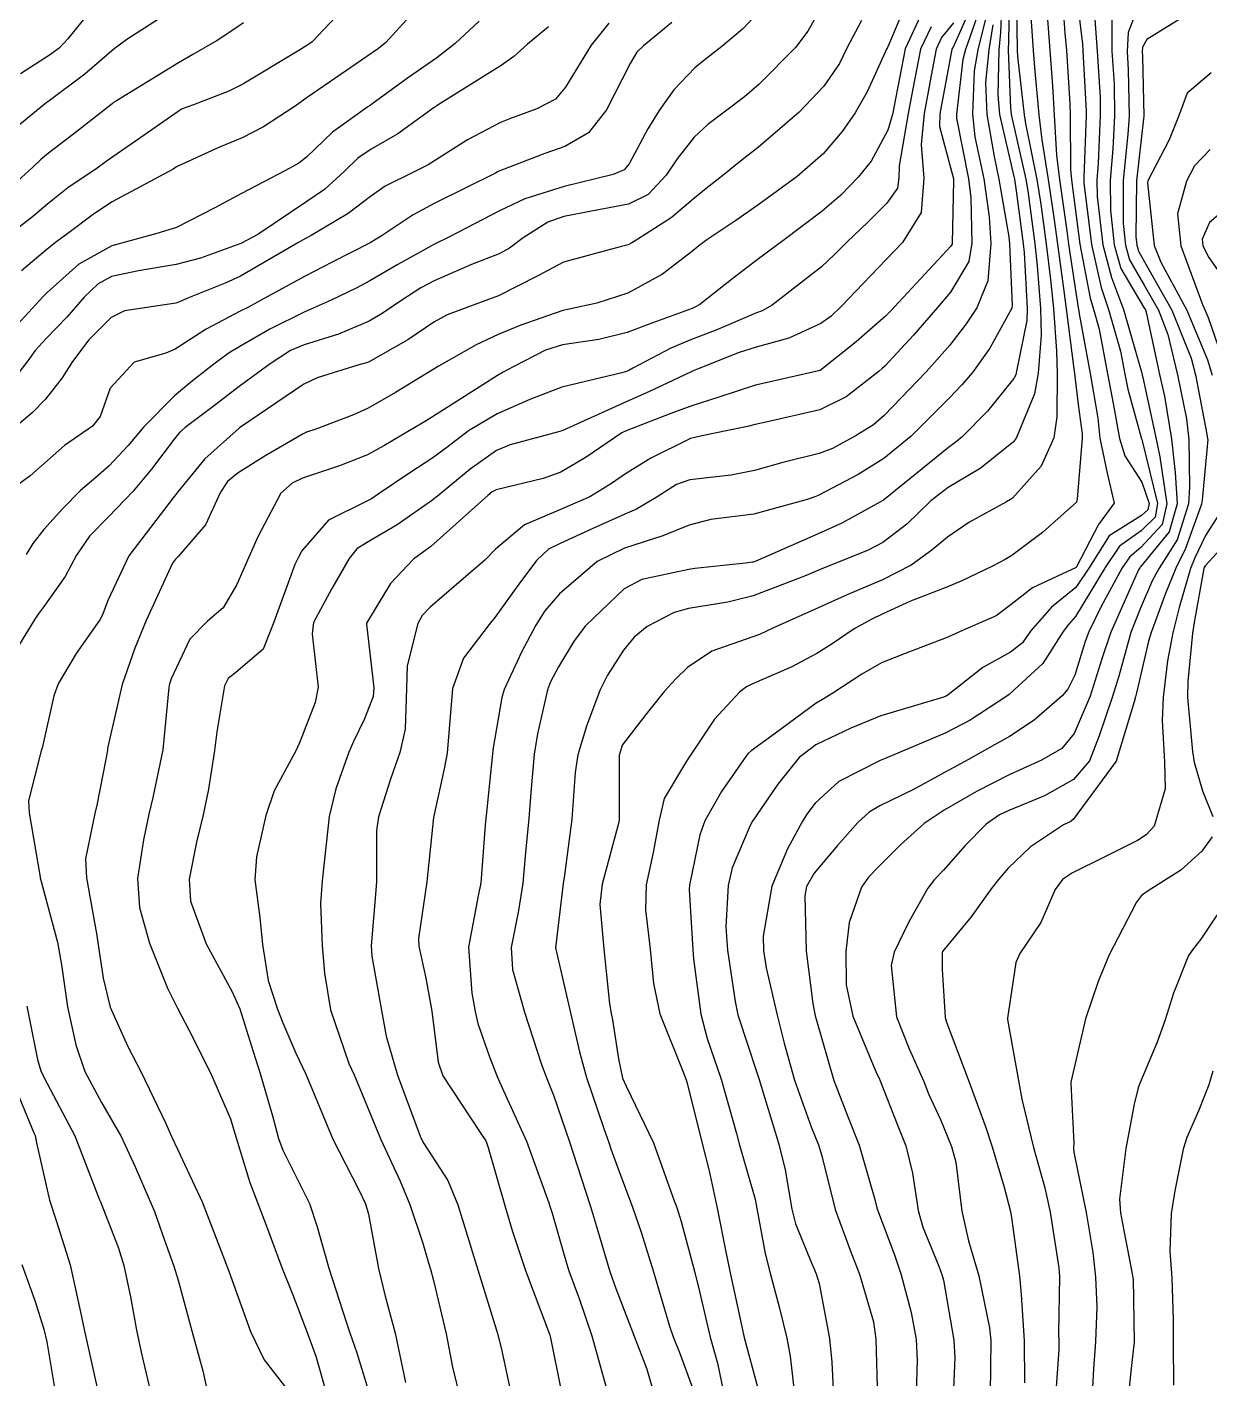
# Model space of a CAD drawing. Header units: metres. Extents: x 307586 to 320046, y 7427249 to 7434250.
# Drawn here: x 319861.98 to 319898.64, y 7429287.97 to 7429329.88 of the extents above; entities that cross this region are included whole.
import ezdxf

# ---------------------------------------------------------------- set-up
doc = ezdxf.new("R2010")
doc.units = ezdxf.units.M
doc.header["$MEASUREMENT"] = 0
doc.layers.add('Curvas de Nivel 1m', color=11, linetype='Continuous')
doc.layers.add('Curvas de Nivel 5m', color=15, linetype='Continuous')

msp = doc.modelspace()

# ---------------------------------------------------------------- linework, layer by layer
at = {"layer": 'Curvas de Nivel 1m', "flags": 128}
for points, elevation in [([(319892.215, 7429331.165), (319892.15, 7429329.707), (319892.097, 7429329.166), (319892.064, 7429327.771), (319892.121, 7429327.165), (319892.563, 7429325.242), (319892.58, 7429325.161), (319892.637, 7429324.798), (319892.853, 7429323.158), (319892.88, 7429322.888), (319892.977, 7429321.156), (319892.966, 7429320.777), (319892.636, 7429319.159), (319892.621, 7429319.101), (319892.561, 7429318.978), (319891.747, 7429317.972), (319890.965, 7429317.176), (319890.73, 7429316.989), (319890.54, 7429316.846), (319888.523, 7429315.21), (319887.227, 7429314.502), (319886.502, 7429314.166), (319884.543, 7429313.309), (319884.493, 7429313.291), (319884.467, 7429313.287), (319884.25, 7429313.262), (319882.681, 7429313.089), (319882.491, 7429313.066), (319881.034, 7429312.748), (319880.485, 7429312.461), (319879.29, 7429311.318), (319878.934, 7429310.855), (319878.454, 7429310.048), (319878.202, 7429309.577), (319878.109, 7429309.333), (319877.796, 7429307.97), (319877.7, 7429307.337), (319877.597, 7429306.146), (319877.528, 7429305.339), (319877.427, 7429304.295), (319877.348, 7429303.34), (319877.209, 7429302.497), (319876.985, 7429301.344), (319877.027, 7429300.659), (319877.393, 7429299.339), (319877.924, 7429297.716), (319878.07, 7429297.332), (319878.294, 7429296.767), (319878.795, 7429295.322), (319879.152, 7429294.207), (319879.44, 7429293.312), (319879.63, 7429292.693), (319880.04, 7429291.303), (319880.225, 7429290.771), (319880.8, 7429289.294), (319881.182, 7429288.301), (319881.476, 7429287.287)], 847), ([(319892.425, 7429331.163), (319892.397, 7429329.454), (319892.391, 7429329.163), (319892.459, 7429327.368), (319892.484, 7429327.162), (319892.655, 7429326.391), (319892.934, 7429325.157), (319892.996, 7429324.798), (319893.209, 7429323.154), (319893.282, 7429322.477), (319893.392, 7429321.152), (319893.406, 7429320.326), (319893.313, 7429319.152), (319893.202, 7429318.508), (319892.649, 7429317.159), (319892.608, 7429317.094), (319892.541, 7429317.011), (319891.515, 7429316.188), (319890.527, 7429315.6), (319889.987, 7429315.188), (319889.243, 7429314.468), (319888.503, 7429313.9), (319888.052, 7429313.659), (319886.976, 7429313.225), (319886.628, 7429313.092), (319886.491, 7429313.033), (319886.128, 7429312.874), (319884.483, 7429312.244), (319883.695, 7429312.054), (319882.479, 7429311.857), (319882.031, 7429311.731), (319881.196, 7429311.293), (319880.794, 7429310.97), (319880.462, 7429310.564), (319879.967, 7429309.79), (319879.728, 7429309.311), (319879.322, 7429308.207), (319879.052, 7429307.321), (319878.966, 7429306.771), (319878.862, 7429305.323), (319878.633, 7429303.583), (319878.595, 7429303.327), (319878.353, 7429301.33), (319878.825, 7429299.322), (319879.105, 7429298.113), (319879.319, 7429297.315), (319879.854, 7429295.731), (319880.007, 7429295.304), (319880.072, 7429295.104), (319880.266, 7429294.57), (319880.743, 7429293.295), (319881.013, 7429292.525), (319881.396, 7429291.288), (319881.886, 7429289.605), (319882.004, 7429289.282), (319882.198, 7429288.792), (319882.605, 7429287.694)], 846), ([(319894.036, 7429331.147), (319894.148, 7429329.689), (319894.196, 7429329.145), (319894.299, 7429327.512), (319894.314, 7429327.143), (319894.318, 7429325.471), (319894.349, 7429325.143), (319894.611, 7429323.142), (319894.933, 7429321.472), (319895.028, 7429321.133), (319895.208, 7429320.507), (319895.464, 7429319.126), (319895.64, 7429318.21), (319895.837, 7429317.121), (319896, 7429316.581), (319896.53, 7429315.772), (319896.757, 7429315.108), (319896.719, 7429314.909), (319896.517, 7429314.732), (319895.522, 7429314.111), (319894.911, 7429313.134), (319894.487, 7429312.503), (319893.729, 7429311.899), (319893.083, 7429311.154), (319892.835, 7429310.789), (319892.463, 7429310.499), (319891.6, 7429310.024), (319890.53, 7429309.179), (319890.479, 7429309.143), (319890.442, 7429309.122), (319890.352, 7429309.091), (319888.436, 7429308.526), (319887.507, 7429308.144), (319886.427, 7429307.625), (319885.908, 7429307.238), (319885.247, 7429306.411), (319884.466, 7429305.259), (319884.392, 7429305.13), (319883.833, 7429303.811), (319883.711, 7429303.267), (319883.639, 7429301.988), (319883.686, 7429301.267), (319883.926, 7429299.667), (319884.014, 7429299.263), (319884.314, 7429298.323), (319884.579, 7429297.529), (319884.669, 7429297.255), (319884.84, 7429296.707), (319885.284, 7429295.245), (319885.476, 7429294.453), (319885.686, 7429293.239), (319885.794, 7429292.782), (319886.238, 7429291.698), (319886.434, 7429291.228), (319886.526, 7429290.93), (319886.848, 7429289.224), (319886.922, 7429288.497), (319886.986, 7429287.222)], 842), ([(319894.478, 7429331.142), (319894.686, 7429329.342), (319894.702, 7429329.14), (319894.8, 7429327.273), (319894.802, 7429327.138), (319894.733, 7429325.228), (319894.729, 7429325.139), (319894.731, 7429325.049), (319894.974, 7429323.135), (319895.27, 7429321.801), (319895.5, 7429321.126), (319895.869, 7429319.826), (319896.002, 7429319.118), (319896.098, 7429318.657), (319896.521, 7429317.11), (319896.527, 7429317.094), (319896.542, 7429317.053), (319897.019, 7429315.105), (319896.94, 7429314.682), (319896.51, 7429314.264), (319895.84, 7429313.783), (319895.39, 7429313.127), (319894.478, 7429311.604), (319894.261, 7429311.357), (319894.087, 7429311.144), (319893.457, 7429310.151), (319892.444, 7429309.205), (319892.418, 7429309.186), (319892.379, 7429309.161), (319891.211, 7429308.396), (319890.431, 7429307.987), (319888.579, 7429307.208), (319888.422, 7429307.147), (319887.143, 7429306.495), (319886.402, 7429305.82), (319886.15, 7429305.481), (319886.001, 7429305.236), (319885.547, 7429304.405), (319885.065, 7429303.25), (319884.798, 7429301.694), (319884.805, 7429301.253), (319884.884, 7429300.713), (319885.223, 7429299.247), (319885.45, 7429298.378), (319885.761, 7429297.238), (319886.281, 7429295.783), (319886.51, 7429295.228), (319886.61, 7429294.886), (319887.021, 7429293.222), (319887.492, 7429291.966), (319887.783, 7429291.215), (319888.211, 7429289.744), (319888.291, 7429289.209), (319888.338, 7429287.362)], 841), ([(319896.644, 7429331.111), (319896.107, 7429329.703), (319896.071, 7429329.119), (319896.106, 7429328.547), (319896.133, 7429327.118), (319896.098, 7429326.559), (319895.956, 7429325.12), (319895.954, 7429323.789), (319896.021, 7429323.119), (319896.153, 7429322.661), (319896.601, 7429321.881), (319897.051, 7429321.105), (319897.341, 7429320.343), (319897.634, 7429319.099), (319897.916, 7429317.73), (319897.984, 7429317.096), (319898.006, 7429315.618), (319897.975, 7429315.095), (319897.624, 7429313.981), (319897.067, 7429313.104), (319896.861, 7429312.734), (319896.48, 7429311.841), (319896.193, 7429311.114), (319895.819, 7429309.753), (319895.624, 7429309.122), (319895.212, 7429307.91), (319894.913, 7429307.133), (319894.417, 7429306.558), (319893.513, 7429306.048), (319892.407, 7429305.595), (319892.114, 7429305.455), (319891.705, 7429305.167), (319891.056, 7429304.51), (319890.381, 7429303.746), (319890.107, 7429303.454), (319889.896, 7429303.187), (319889.304, 7429302.138), (319888.857, 7429301.202), (319888.764, 7429300.787), (319888.927, 7429299.201), (319889.321, 7429298.203), (319889.769, 7429297.188), (319889.922, 7429296.81), (319890.291, 7429296.01), (319890.635, 7429295.176), (319890.762, 7429294.689), (319890.951, 7429293.173), (319891.163, 7429292.252), (319891.475, 7429291.168), (319891.812, 7429289.561), (319891.848, 7429289.164), (319891.829, 7429287.521)], 838), ([(319886.705, 7429330.686), (319886.181, 7429329.747), (319885.793, 7429329.243), (319884.671, 7429328.103), (319884.22, 7429327.712), (319883.63, 7429327.27), (319883.076, 7429326.856), (319882.651, 7429326.46), (319882.131, 7429325.795), (319881.789, 7429325.288), (319881.23, 7429324.691), (319880.624, 7429324.389), (319879.474, 7429324.17), (319878.62, 7429324.009), (319878.123, 7429323.83), (319877.356, 7429323.343), (319876.936, 7429323.021), (319876.608, 7429322.848), (319875.759, 7429322.517), (319874.599, 7429322.011), (319874.188, 7429321.793), (319873.56, 7429321.39), (319872.983, 7429321), (319872.583, 7429320.763), (319871.628, 7429320.359), (319870.572, 7429320.029), (319870.149, 7429319.847), (319869.51, 7429319.436), (319868.556, 7429318.731), (319867.828, 7429318.18), (319866.884, 7429317.467), (319866.702, 7429317.307), (319866.537, 7429317.107), (319865.835, 7429316.169), (319865.268, 7429315.489), (319864.505, 7429314.694), (319863.911, 7429314.094), (319863.512, 7429313.51), (319863.159, 7429312.841), (319862.477, 7429311.88), (319862.322, 7429311.674), (319862.224, 7429311.522), (319861.554, 7429310.431)], 857), ([(319893.049, 7429330.815), (319893.163, 7429329.155), (319893.208, 7429328.624), (319893.341, 7429327.153), (319893.426, 7429326.382), (319893.623, 7429325.15), (319893.801, 7429323.973), (319893.913, 7429323.147), (319894.122, 7429321.621), (319894.183, 7429321.144), (319894.425, 7429319.281), (319894.442, 7429319.141), (319894.553, 7429318.18), (319894.676, 7429317.27), (319894.685, 7429317.138), (319894.524, 7429315.24), (319894.51, 7429315.153), (319893.455, 7429314.205), (319892.498, 7429313.496), (319892.29, 7429313.368), (319891.9, 7429313.166), (319890.954, 7429312.71), (319890.486, 7429312.515), (319889.364, 7429312.079), (319888.478, 7429311.673), (319888.166, 7429311.524), (319887.615, 7429311.219), (319886.934, 7429310.757), (319886.461, 7429310.458), (319885.657, 7429310.04), (319884.447, 7429309.511), (319884.279, 7429309.428), (319884.061, 7429309.264), (319883.288, 7429308.418), (319882.522, 7429307.279), (319882.484, 7429307.217), (319882.421, 7429307.12), (319881.724, 7429305.965), (319881.571, 7429305.288), (319881.388, 7429304.285), (319881.168, 7429303.292), (319881.149, 7429302.508), (319881.288, 7429301.291), (319881.393, 7429300.234), (319881.591, 7429299.287), (319882.305, 7429297.513), (319882.4, 7429297.279), (319882.438, 7429297.142), (319882.903, 7429295.274), (319883.117, 7429294.419), (319883.373, 7429293.269), (319883.643, 7429291.862), (319883.769, 7429291.265), (319884.203, 7429289.26), (319884.63, 7429287.689)], 844), ([(319871.727, 7429330.38), (319870.815, 7429329.419), (319870.74, 7429329.362), (319870.682, 7429329.322), (319870.406, 7429329.15), (319868.67, 7429328.11), (319868.232, 7429327.89), (319867.139, 7429327.465), (319866.792, 7429327.337), (319866.66, 7429327.264), (319865.606, 7429326.528), (319864.638, 7429325.855), (319864.433, 7429325.705), (319864.15, 7429325.505), (319863.246, 7429324.895), (319862.622, 7429324.401), (319862.146, 7429323.996), (319861.548, 7429323.531)], 864), ([(319863.89, 7429330.313), (319863.244, 7429329.514), (319862.974, 7429329.223), (319862.678, 7429329.002), (319861.776, 7429328.424)], 867), ([(319873.855, 7429330.229), (319873.1, 7429329.396), (319872.872, 7429329.208), (319872.68, 7429329.074), (319871.686, 7429328.397), (319870.666, 7429327.696), (319870.285, 7429327.426), (319869.311, 7429326.782), (319868.648, 7429326.442), (319867.949, 7429326.151), (319866.634, 7429325.55), (319866.583, 7429325.521), (319866.503, 7429325.472), (319864.622, 7429324.456), (319864.044, 7429324.081), (319863.285, 7429323.513), (319862.902, 7429323.225), (319862.608, 7429322.995), (319861.812, 7429322.316)], 863), ([(319884.7, 7429330.391), (319884.149, 7429329.807), (319883.517, 7429329.272), (319883.047, 7429328.908), (319882.676, 7429328.609), (319882.023, 7429327.933), (319881.566, 7429327.291), (319881.222, 7429326.726), (319880.638, 7429325.639), (319880.486, 7429325.452), (319880.15, 7429325.307), (319878.629, 7429324.938), (319877.411, 7429324.556), (319876.621, 7429324.181), (319875.071, 7429323.373), (319874.611, 7429323.143), (319873.474, 7429322.521), (319872.599, 7429322.007), (319872.204, 7429321.797), (319871.408, 7429321.412), (319870.844, 7429321.162), (319870.587, 7429321.052), (319869.508, 7429320.507), (319868.571, 7429319.973), (319868.246, 7429319.775), (319867.811, 7429319.458), (319867.112, 7429318.91), (319866.553, 7429318.443), (319865.602, 7429317.484), (319865.117, 7429316.909), (319864.525, 7429316.274), (319864.108, 7429315.915), (319863.636, 7429315.509), (319863.074, 7429314.948), (319862.501, 7429314.305), (319862.155, 7429313.865), (319861.947, 7429313.525)], 858), ([(319889.666, 7429330.227), (319889.195, 7429329.202), (319888.842, 7429327.385), (319888.808, 7429327.208), (319888.658, 7429326.678), (319888.139, 7429325.724), (319887.735, 7429325.219), (319887.196, 7429324.663), (319886.627, 7429324.17), (319885.401, 7429323.248), (319884.607, 7429322.658), (319883.815, 7429322.054), (319882.835, 7429321.278), (319882.681, 7429321.189), (319882.591, 7429321.156), (319881.225, 7429320.652), (319880.58, 7429320.408), (319879.697, 7429320.192), (319878.573, 7429320.025), (319878.044, 7429319.862), (319877.047, 7429319.345), (319876.732, 7429319.178), (319876.56, 7429319.079), (319875.767, 7429318.574), (319874.547, 7429317.795), (319874.293, 7429317.635), (319873.876, 7429317.387), (319873.037, 7429316.894), (319872.531, 7429316.618), (319871.661, 7429316.273), (319870.52, 7429315.893), (319870.201, 7429315.742), (319869.843, 7429315.43), (319869.136, 7429314.077), (319868.858, 7429313.445), (319868.484, 7429312.601), (319868.054, 7429311.878), (319867.574, 7429311.459), (319867.021, 7429310.908), (319866.446, 7429309.67), (319866.399, 7429309.515), (319866.384, 7429309.471), (319866.374, 7429309.403), (319866.192, 7429307.473), (319865.879, 7429305.999), (319865.759, 7429305.48), (319865.589, 7429304.686), (319865.4, 7429303.485), (319865.463, 7429302.583), (319865.77, 7429301.479), (319866.332, 7429300.08), (319866.64, 7429299.467), (319867.002, 7429298.777), (319867.663, 7429297.456), (319868.282, 7429296.031), (319868.464, 7429295.447), (319868.884, 7429294.066), (319869.121, 7429293.437), (319869.435, 7429292.622), (319869.876, 7429291.425), (319870.22, 7429290.574), (319870.662, 7429289.415), (319870.931, 7429288.677), (319871.293, 7429287.409)], 854), ([(319891.285, 7429330.593), (319890.684, 7429329.256), (319890.654, 7429329.21), (319890.641, 7429329.181), (319890.632, 7429329.13), (319890.272, 7429327.186), (319890.262, 7429326.789), (319890.645, 7429325.365), (319890.69, 7429325.18), (319890.696, 7429325.125), (319890.654, 7429323.18), (319890.649, 7429323.143), (319890.612, 7429323.087), (319888.868, 7429321.206), (319888.735, 7429321.063), (319888.588, 7429320.911), (319887.677, 7429320.118), (319886.563, 7429319.23), (319884.558, 7429318.776), (319883.421, 7429318.404), (319882.551, 7429318.122), (319881.933, 7429317.902), (319880.544, 7429317.365), (319880.417, 7429317.302), (319879.307, 7429316.542), (319878.524, 7429316.077), (319877.979, 7429315.878), (319876.516, 7429315.533), (319876.396, 7429315.47), (319876.26, 7429315.354), (319874.497, 7429313.779), (319874.269, 7429313.608), (319873.96, 7429313.385), (319873.247, 7429312.63), (319872.504, 7429311.4), (319872.502, 7429311.37), (319872.725, 7429309.397), (319872.709, 7429309.129), (319872.433, 7429308.436), (319872.095, 7429307.735), (319871.953, 7429307.405), (319871.55, 7429306.265), (319871.344, 7429305.41), (319871.251, 7429304.545), (319871.127, 7429303.412), (319871.072, 7429302.706), (319871.124, 7429301.412), (319871.198, 7429300.553), (319871.386, 7429299.409), (319871.956, 7429297.754), (319872.116, 7429297.402), (319872.297, 7429296.977), (319872.945, 7429295.393), (319873.543, 7429294.104), (319873.848, 7429293.384), (319874.241, 7429292.181), (319874.425, 7429291.567), (319874.482, 7429291.376), (319874.581, 7429291.021), (319874.964, 7429289.369), (319875.167, 7429288.34), (319875.4, 7429287.362)], 851), ([(319893.594, 7429330.256), (319893.679, 7429329.15), (319893.762, 7429328.059), (319893.817, 7429327.148), (319893.889, 7429325.909), (319893.979, 7429325.147), (319894.204, 7429323.559), (319894.261, 7429323.144), (319894.56, 7429321.173), (319894.566, 7429321.14), (319894.591, 7429320.986), (319894.93, 7429319.134), (319895.168, 7429317.75), (319895.23, 7429317.13), (319895.454, 7429316.048), (319895.668, 7429315.123), (319895.185, 7429314.457), (319894.507, 7429313.14), (319894.493, 7429313.12), (319893.143, 7429312.497), (319892.481, 7429311.973), (319892.02, 7429311.622), (319890.971, 7429311.175), (319890.63, 7429311.019), (319890.469, 7429310.943), (319889.198, 7429310.462), (319888.457, 7429310.165), (319887.853, 7429309.815), (319886.956, 7429309.225), (319886.632, 7429309.037), (319886.44, 7429308.918), (319885.133, 7429307.953), (319884.425, 7429307.441), (319884.33, 7429307.355), (319884.257, 7429307.262), (319883.498, 7429306.178), (319882.986, 7429305.274), (319882.831, 7429304.833), (319882.509, 7429303.279), (319882.503, 7429303.148), (319882.613, 7429301.277), (319882.635, 7429300.991), (319882.86, 7429299.275), (319883.062, 7429298.526), (319883.492, 7429297.268), (319883.966, 7429295.575), (319884.045, 7429295.262), (319884.265, 7429294.504), (319884.542, 7429293.542), (319884.598, 7429293.255), (319884.853, 7429291.865), (319885.01, 7429291.248), (319885.298, 7429290.162), (319885.526, 7429289.24), (319885.635, 7429288.673), (319885.791, 7429287.234)], 843), ([(319895.605, 7429330.22), (319895.605, 7429329.126), (319895.669, 7429328.121), (319895.683, 7429327.125), (319895.631, 7429326.104), (319895.548, 7429325.126), (319895.555, 7429324.2), (319895.674, 7429323.124), (319895.881, 7429322.396), (319896.594, 7429321.184), (319896.639, 7429321.11), (319896.664, 7429321.037), (319897.082, 7429319.105), (319897.229, 7429318.431), (319897.453, 7429317.101), (319897.567, 7429316.065), (319897.623, 7429315.099), (319897.378, 7429314.233), (319896.493, 7429313.145), (319896.474, 7429313.13), (319896.463, 7429313.11), (319896.428, 7429313.047), (319895.572, 7429311.124), (319895.294, 7429310.294), (319894.929, 7429309.133), (319894.431, 7429307.98), (319894.053, 7429307.517), (319893.422, 7429307.15), (319892.738, 7429306.839), (319892.418, 7429306.693), (319891.407, 7429306.176), (319890.407, 7429305.607), (319889.789, 7429305.189), (319889.058, 7429304.535), (319888.383, 7429303.86), (319888.063, 7429303.526), (319887.844, 7429303.215), (319887.459, 7429302.122), (319887.356, 7429301.22), (319887.371, 7429300.186), (319887.577, 7429299.217), (319888.305, 7429297.45), (319888.386, 7429297.291), (319888.425, 7429297.208), (319888.95, 7429295.867), (319889.216, 7429295.196), (319889.427, 7429294.349), (319889.596, 7429293.19), (319889.738, 7429292.677), (319890.236, 7429291.466), (319890.339, 7429291.179), (319890.38, 7429291.03), (319890.708, 7429289.175), (319890.734, 7429288.638), (319890.67, 7429287.175)], 839), ([(319878.14, 7429329.887), (319877.493, 7429329.342), (319877.065, 7429328.96), (319876.676, 7429328.684), (319874.808, 7429327.521), (319874.663, 7429327.427), (319874.638, 7429327.406), (319874.599, 7429327.381), (319873.474, 7429326.569), (319872.643, 7429326.09), (319872.231, 7429325.812), (319871.82, 7429325.408), (319871.195, 7429324.846), (319870.623, 7429324.445), (319869.13, 7429323.442), (319868.61, 7429323.169), (319867.351, 7429322.717), (319866.603, 7429322.514), (319865.438, 7429322.324), (319864.599, 7429322.145), (319864.181, 7429321.92), (319863.754, 7429321.508), (319863.209, 7429320.889), (319862.573, 7429320.218), (319862.236, 7429319.855), (319862.008, 7429319.526), (319861.372, 7429318.714)], 861), ([(319881.968, 7429330.013), (319881.081, 7429329.296), (319880.881, 7429329.098), (319880.677, 7429328.752), (319879.943, 7429327.311), (319879.377, 7429326.594), (319878.646, 7429326.175), (319878.026, 7429325.953), (319876.634, 7429325.423), (319876.585, 7429325.399), (319876.5, 7429325.352), (319874.623, 7429324.42), (319873.949, 7429324.057), (319872.95, 7429323.397), (319872.743, 7429323.267), (319872.611, 7429323.192), (319871.431, 7429322.585), (319870.6, 7429322.155), (319869.283, 7429321.44), (319868.841, 7429321.194), (319868.587, 7429321.067), (319867.528, 7429320.512), (319866.569, 7429319.893), (319866.278, 7429319.763), (319865.299, 7429319.489), (319864.555, 7429318.684), (319864.243, 7429317.806), (319864.003, 7429317.505), (319863.142, 7429316.906), (319862.525, 7429316.356), (319862.081, 7429315.963), (319861.486, 7429315.53)], 859), ([(319866.051, 7429330.121), (319865.071, 7429329.494), (319864.68, 7429329.198), (319863.768, 7429328.413), (319862.664, 7429327.589), (319862.621, 7429327.563), (319862.561, 7429327.521), (319861.521, 7429326.66)], 866), ([(319875.997, 7429330.057), (319875.245, 7429329.372), (319874.678, 7429328.918), (319873.769, 7429328.292), (319872.664, 7429327.484), (319872.617, 7429327.447), (319872.541, 7429327.401), (319871.444, 7429326.619), (319870.639, 7429325.845), (319870.406, 7429325.654), (319869.985, 7429325.43), (319868.626, 7429324.714), (319867.804, 7429324.275), (319866.615, 7429323.666), (319866.006, 7429323.479), (319864.609, 7429323.1), (319863.582, 7429322.531), (319862.594, 7429321.635), (319862.535, 7429321.579), (319862.476, 7429321.521), (319861.571, 7429320.537)], 862), ([(319887.839, 7429330.076), (319887.388, 7429329.223), (319887.156, 7429328.747), (319886.671, 7429328.041), (319885.911, 7429327.241), (319884.646, 7429326.157), (319884.147, 7429325.758), (319883.547, 7429325.271), (319883.029, 7429324.876), (319882.626, 7429324.54), (319881.941, 7429323.965), (319880.906, 7429323.297), (319880.727, 7429323.184), (319880.611, 7429323.125), (319880.365, 7429323.059), (319878.605, 7429322.585), (319877.788, 7429322.151), (319876.595, 7429321.544), (319876.089, 7429321.358), (319875.005, 7429320.956), (319874.583, 7429320.725), (319873.779, 7429320.184), (319872.564, 7429319.491), (319872.5, 7429319.465), (319872.265, 7429319.403), (319870.967, 7429319.007), (319870.557, 7429318.81), (319868.566, 7429317.45), (319868.55, 7429317.442), (319867.494, 7429316.494), (319866.65, 7429315.469), (319866.595, 7429315.386), (319866.511, 7429315.281), (319865.139, 7429313.49), (319864.479, 7429312.102), (319864.319, 7429311.657), (319864.233, 7429311.502), (319863.504, 7429310.463), (319862.942, 7429309.515), (319862.806, 7429309.15), (319862.445, 7429307.52), (319862.439, 7429307.503), (319862.422, 7429307.437), (319862.027, 7429305.896), (319862.04, 7429305.524), (319862.374, 7429303.588), (319862.388, 7429303.52), (319862.389, 7429303.504), (319862.92, 7429301.514), (319863.043, 7429300.813), (319863.232, 7429299.511), (319863.491, 7429298.328), (319863.775, 7429297.505), (319864.289, 7429296.545), (319864.894, 7429295.491), (319865.33, 7429294.551), (319865.8, 7429293.477), (319865.932, 7429293.157), (319866.241, 7429292.272), (319866.524, 7429291.467), (319866.66, 7429291.032), (319867.087, 7429289.461), (319867.427, 7429288.222), (319867.592, 7429287.456)], 856), ([(319889.996, 7429329.888), (319889.674, 7429329.195), (319889.437, 7429327.965), (319889.289, 7429327.201), (319889.012, 7429325.57), (319889.002, 7429325.205), (319888.962, 7429324.881), (319888.631, 7429324.417), (319888.023, 7429323.815), (319887.402, 7429323.222), (319887.006, 7429322.829), (319886.605, 7429322.446), (319885.07, 7429321.253), (319884.763, 7429321.085), (319884.589, 7429321.016), (319883.358, 7429320.495), (319882.577, 7429320.188), (319881.937, 7429319.922), (319880.755, 7429319.298), (319880.627, 7429319.235), (319880.562, 7429319.204), (319880.418, 7429319.158), (319878.557, 7429318.714), (319877.558, 7429318.335), (319876.548, 7429317.885), (319875.666, 7429317.363), (319875.036, 7429316.872), (319874.53, 7429316.502), (319873.848, 7429316.061), (319872.865, 7429315.396), (319872.656, 7429315.254), (319872.511, 7429315.183), (319871.322, 7429314.594), (319870.495, 7429313.642), (319870.379, 7429313.422), (319870.283, 7429313.215), (319869.626, 7429311.433), (319869.301, 7429310.597), (319868.449, 7429309.868), (319868.212, 7429309.687), (319868.1, 7429309.453), (319867.858, 7429308.026), (319867.792, 7429307.456), (319867.606, 7429306.257), (319867.437, 7429305.46), (319867.235, 7429304.611), (319867.004, 7429303.464), (319867.046, 7429302.783), (319867.529, 7429301.458), (319868.331, 7429299.996), (319868.571, 7429299.446), (319868.988, 7429298.119), (319869.205, 7429297.436), (319869.587, 7429296.127), (319869.772, 7429295.428), (319869.903, 7429295.06), (319870.262, 7429294.358), (319870.733, 7429293.415), (319870.971, 7429292.688), (319871.332, 7429291.409), (319871.874, 7429289.737), (319871.987, 7429289.402), (319872.197, 7429288.78), (319872.621, 7429287.396)], 853), ([(319890.695, 7429330.006), (319890.323, 7429329.551), (319890.158, 7429329.188), (319890.032, 7429328.545), (319889.779, 7429327.193), (319889.692, 7429326.233), (319889.778, 7429325.193), (319889.689, 7429324.132), (319889.109, 7429323.203), (319888.608, 7429322.674), (319887.894, 7429321.923), (319887.226, 7429321.224), (319886.897, 7429320.919), (319886.585, 7429320.691), (319885.59, 7429320.233), (319884.573, 7429319.955), (319884.05, 7429319.785), (319882.781, 7429319.278), (319882.625, 7429319.216), (319882.562, 7429319.187), (319881.268, 7429318.58), (319880.553, 7429318.263), (319878.59, 7429317.376), (319878.543, 7429317.359), (319878.523, 7429317.35), (319878.452, 7429317.331), (319876.954, 7429316.928), (319876.534, 7429316.746), (319875.716, 7429316.171), (319874.75, 7429315.376), (319874.511, 7429315.188), (319873.449, 7429314.445), (319872.498, 7429313.888), (319872.199, 7429313.7), (319871.961, 7429313.405), (319871.425, 7429312.469), (319870.856, 7429311.416), (319870.813, 7429311.071), (319870.998, 7429309.414), (319870.911, 7429308.943), (319870.426, 7429307.693), (319870.298, 7429307.422), (319869.637, 7429306.198), (319869.381, 7429305.435), (319869.095, 7429304.154), (319869.041, 7429303.44), (319869.195, 7429302.271), (319869.278, 7429301.436), (319869.451, 7429300.318), (319869.739, 7429299.429), (319869.903, 7429299.01), (319870.309, 7429298.073), (319870.621, 7429297.417), (319870.859, 7429296.85), (319871.455, 7429295.408), (319872.257, 7429293.856), (319872.473, 7429293.398), (319872.567, 7429293.079), (319872.869, 7429291.394), (319873.079, 7429290.533), (319873.387, 7429289.388), (319873.711, 7429287.862)], 852), ([(319891.696, 7429330.172), (319891.445, 7429329.172), (319891.331, 7429328.518), (319891.281, 7429327.174), (319891.359, 7429326.469), (319891.629, 7429325.17), (319891.797, 7429323.997), (319891.853, 7429323.168), (319891.756, 7429322.013), (319891.415, 7429321.172), (319891.084, 7429320.676), (319890.576, 7429320.019), (319890.185, 7429319.569), (319889.844, 7429319.191), (319888.549, 7429317.834), (319888.213, 7429317.547), (319887.675, 7429317.219), (319886.947, 7429316.818), (319886.534, 7429316.656), (319885.399, 7429316.378), (319884.526, 7429316.134), (319883.804, 7429315.987), (319882.521, 7429315.842), (319882.107, 7429315.696), (319881.478, 7429315.29), (319880.872, 7429314.933), (319880.508, 7429314.776), (319879.519, 7429314.33), (319878.498, 7429313.868), (319878.142, 7429313.688), (319877.768, 7429313.337), (319877.218, 7429312.61), (319876.475, 7429311.575), (319876.298, 7429311.353), (319875.509, 7429310.313), (319875.169, 7429309.369), (319875.055, 7429307.997), (319874.999, 7429307.371), (319874.904, 7429306.885), (319874.581, 7429305.377), (319874.373, 7429303.38), (319874.115, 7429301.623), (319874.122, 7429301.382), (319874.338, 7429300.397), (319874.528, 7429299.377), (319874.721, 7429297.788), (319874.866, 7429297.372), (319876.024, 7429295.606), (319876.194, 7429295.351), (319876.221, 7429295.3), (319876.271, 7429295.147), (319876.785, 7429293.345), (319877.019, 7429292.568), (319877.432, 7429291.338), (319878.174, 7429289.359), (319878.187, 7429289.33), (319878.202, 7429289.247), (319878.519, 7429287.657)], 849), ([(319891.915, 7429329.947), (319891.788, 7429329.169), (319891.688, 7429328.154), (319891.723, 7429327.169), (319891.953, 7429325.864), (319892.102, 7429325.165), (319892.405, 7429323.373), (319892.426, 7429323.162), (319892.513, 7429321.242), (319892.498, 7429321.161), (319891.823, 7429319.919), (319891.285, 7429319.173), (319890.948, 7429318.787), (319890.555, 7429318.372), (319889.378, 7429317.197), (319888.536, 7429316.507), (319887.737, 7429316.012), (319886.515, 7429315.363), (319886.423, 7429315.322), (319886.158, 7429315.235), (319884.508, 7429314.781), (319883.172, 7429314.608), (319882.504, 7429314.438), (319881.683, 7429314.106), (319880.497, 7429313.72), (319879.645, 7429313.313), (319878.483, 7429312.313), (319878.032, 7429311.78), (319877.747, 7429311.337), (319877.304, 7429310.498), (319876.765, 7429309.347), (319876.691, 7429309.097), (319876.425, 7429307.53), (319876.401, 7429307.35), (319876.22, 7429305.528), (319876.197, 7429305.353), (319876.173, 7429305.135), (319876.039, 7429303.355), (319875.956, 7429302.944), (319875.659, 7429301.36), (319875.764, 7429299.926), (319875.869, 7429299.357), (319875.954, 7429298.99), (319876.309, 7429297.952), (319876.547, 7429297.348), (319876.757, 7429296.885), (319877.463, 7429295.338), (319878.152, 7429293.432), (319878.184, 7429293.331), (319878.251, 7429293.106), (319878.646, 7429291.733), (319878.775, 7429291.322), (319879.101, 7429290.436), (319879.481, 7429289.311), (319879.639, 7429288.75), (319880.04, 7429287.302)], 848), ([(319897.687, 7429330.111), (319896.689, 7429329.491), (319896.548, 7429329.249), (319896.538, 7429329.112), (319896.547, 7429328.977), (319896.591, 7429327.111), (319896.584, 7429327.033), (319896.367, 7429325.114), (319896.348, 7429323.383), (319896.371, 7429323.114), (319896.426, 7429322.928), (319896.608, 7429322.602), (319897.465, 7429321.101), (319898.057, 7429319.609), (319898.19, 7429319.094), (319898.545, 7429317.26), (319898.569, 7429317.116), (319898.572, 7429317.09), (319898.54, 7429316.766), (319898.405, 7429315.211), (319898.384, 7429315.091), (319897.885, 7429313.714), (319897.587, 7429313.099), (319897.264, 7429312.323), (319896.816, 7429311.107), (319896.734, 7429310.842), (319896.45, 7429309.593), (319896.357, 7429309.199), (319896.332, 7429309.112), (319896.289, 7429308.96), (319895.73, 7429307.12), (319894.405, 7429305.308), (319894.307, 7429305.238), (319894.099, 7429305.143), (319893.076, 7429304.47), (319892.383, 7429303.802), (319892.085, 7429303.456), (319891.861, 7429303.165), (319891.241, 7429302.294), (319890.353, 7429301.223), (319890.337, 7429301.18), (319890.345, 7429300.664), (319890.432, 7429299.179), (319890.471, 7429299.029), (319891.179, 7429297.171), (319891.692, 7429295.763), (319891.894, 7429295.164), (319892.264, 7429293.913), (319892.455, 7429293.158), (319892.501, 7429292.907), (319892.734, 7429291.155), (319892.788, 7429290.588), (319892.887, 7429289.15), (319892.893, 7429287.853)], 837), ([(319898.677, 7429328.456), (319897.94, 7429327.827), (319897.671, 7429327.1), (319897.374, 7429326.384), (319896.715, 7429325.109), (319896.706, 7429325.046), (319896.908, 7429323.107), (319897.123, 7429322.589), (319897.925, 7429321.097), (319898.57, 7429319.558), (319898.707, 7429319.088)], 836), ([(319899.312, 7429324.4), (319898.624, 7429323.82), (319898.405, 7429323.303), (319898.418, 7429323.092), (319898.609, 7429322.73), (319899.287, 7429321.767)], 834), ([(319898.886, 7429314.716), (319898.508, 7429314.117), (319898.169, 7429313.422), (319898.042, 7429313.095), (319897.692, 7429311.886), (319897.494, 7429311.1), (319897.326, 7429310.236), (319897.188, 7429309.103), (319897.16, 7429308.379), (319897.229, 7429307.102), (319897.251, 7429306.265), (319896.911, 7429305.105), (319896.668, 7429304.838), (319896.396, 7429304.662), (319895.365, 7429304.149), (319894.381, 7429303.66), (319894.067, 7429303.454), (319893.84, 7429303.145), (319893.396, 7429302.116), (319892.754, 7429301.156), (319892.626, 7429300.88), (319892.367, 7429299.16), (319892.367, 7429299.115), (319892.715, 7429297.156), (319892.814, 7429296.639), (319893.17, 7429295.151), (319893.52, 7429293.891), (319893.688, 7429293.146), (319893.961, 7429291.418), (319893.975, 7429291.143), (319893.95, 7429289.391), (319893.958, 7429289.134), (319893.953, 7429288.886), (319893.838, 7429287.135)], 836), ([(319899.341, 7429303.075), (319898.358, 7429301.605), (319898.136, 7429301.311), (319897.981, 7429301.094), (319897.509, 7429299.925), (319897.255, 7429299.101), (319897.01, 7429298.409), (319896.455, 7429297.108), (319896.417, 7429296.993), (319896.297, 7429296.486), (319896.031, 7429295.114), (319895.834, 7429293.542), (319895.867, 7429293.116), (319895.929, 7429292.794), (319896.234, 7429291.231), (319896.254, 7429291.11), (319896.26, 7429291.082), (319896.289, 7429289.109), (319896.283, 7429289.028), (319896.194, 7429288.199), (319896.09, 7429287.205)], 834), ([(319861.972, 7429299.524), (319862.306, 7429297.873), (319862.406, 7429297.519), (319862.51, 7429297.308), (319863.457, 7429295.508), (319864.228, 7429293.526), (319864.238, 7429293.5), (319864.252, 7429293.457), (319864.8, 7429292.053), (319864.981, 7429291.489), (319865.188, 7429290.516), (319865.367, 7429289.483), (319865.518, 7429288.802), (319865.829, 7429287.475)], 857), ([(319861.389, 7429297.529), (319862.192, 7429295.603), (319862.227, 7429295.52), (319862.271, 7429295.286), (319862.672, 7429293.516), (319862.878, 7429292.882), (319863.32, 7429291.509), (319863.621, 7429290.097), (319863.746, 7429289.505), (319864.183, 7429287.556)], 858), ([(319898.733, 7429297.51), (319898.608, 7429297.085), (319898.295, 7429296.305), (319897.923, 7429295.457), (319897.813, 7429295.095), (319897.555, 7429293.805), (319897.437, 7429293.098), (319897.403, 7429291.937), (319897.46, 7429291.098), (319897.501, 7429289.81), (319897.505, 7429289.097), (319897.51, 7429287.776)], 833), ([(319861.814, 7429291.524), (319862.216, 7429290.408), (319862.501, 7429289.517), (319862.589, 7429289.126), (319862.861, 7429287.513)], 859)]:
    msp.add_lwpolyline(points, dxfattribs=dict(at, elevation=elevation))
at = {"layer": 'Curvas de Nivel 5m', "flags": 128}
for points, elevation in [([(319892.634, 7429331.161), (319892.665, 7429329.178), (319892.662, 7429329.16), (319892.681, 7429328.96), (319892.885, 7429327.158), (319892.929, 7429326.889), (319893.273, 7429325.154), (319893.398, 7429324.386), (319893.562, 7429323.151), (319893.696, 7429322.055), (319893.793, 7429321.148), (319893.887, 7429319.833), (319893.905, 7429319.147), (319893.9, 7429317.796), (319893.806, 7429317.147), (319893.415, 7429316.27), (319892.524, 7429315.276), (319892.455, 7429315.23), (319892.332, 7429315.162), (319891.167, 7429314.52), (319890.506, 7429314.068), (319890.024, 7429313.663), (319889.382, 7429313.197), (319888.488, 7429312.747), (319887.421, 7429312.283), (319886.479, 7429311.861), (319885.111, 7429311.25), (319884.678, 7429311.049), (319884.469, 7429310.975), (319883.201, 7429310.534), (319882.454, 7429310.029), (319882.073, 7429309.659), (319881.74, 7429309.287), (319881.158, 7429308.571), (319880.426, 7429307.613), (319880.332, 7429307.301), (319880.335, 7429305.36), (319880.334, 7429305.301), (319880.318, 7429305.227), (319879.804, 7429303.309), (319879.736, 7429302.679), (319879.854, 7429301.307), (319880.032, 7429299.6), (319880.084, 7429299.304), (319880.123, 7429299.105), (319880.309, 7429297.894), (319880.439, 7429297.299), (319880.551, 7429297.045), (319881.399, 7429295.289), (319882.04, 7429293.497), (319882.116, 7429293.281), (319882.249, 7429292.854), (319882.677, 7429291.276), (319882.817, 7429290.681), (319883.155, 7429289.27), (319883.383, 7429288.456), (319883.622, 7429287.258)], 845), ([(319889.246, 7429330.66), (319888.685, 7429329.34), (319888.65, 7429329.244), (319888.63, 7429329.211), (319888.016, 7429327.87), (319887.642, 7429327.22), (319887.24, 7429326.641), (319886.65, 7429325.948), (319885.844, 7429325.242), (319884.624, 7429324.351), (319883.981, 7429323.904), (319883.053, 7429323.276), (319882.797, 7429323.092), (319882.609, 7429322.938), (319881.677, 7429322.215), (319880.596, 7429321.625), (319879.634, 7429321.314), (319878.782, 7429321.135), (319878.589, 7429321.09), (319877.286, 7429320.64), (319876.578, 7429320.343), (319875.902, 7429320.031), (319874.749, 7429319.377), (319874.562, 7429319.266), (319873.401, 7429318.545), (319872.55, 7429318.062), (319872.093, 7429317.859), (319870.926, 7429317.416), (319870.645, 7429317.316), (319870.541, 7429317.268), (319869.375, 7429316.592), (319868.522, 7429316.063), (319868.187, 7429315.785), (319867.978, 7429315.455), (319867.512, 7429314.451), (319866.66, 7429313.468), (319866.576, 7429313.386), (319866.491, 7429313.254), (319865.673, 7429311.482), (319865.325, 7429310.622), (319864.923, 7429309.493), (319864.487, 7429307.562), (319864.474, 7429307.499), (319864.469, 7429307.453), (319864.418, 7429307.181), (319864.144, 7429305.755), (319864.082, 7429305.503), (319863.791, 7429304.094), (319863.818, 7429303.506), (319864.141, 7429301.716), (319864.174, 7429301.502), (319864.336, 7429300.396), (319864.557, 7429299.496), (319865.101, 7429298.278), (319865.515, 7429297.482), (319866.279, 7429295.893), (319866.467, 7429295.468), (319866.64, 7429295.095), (319867.411, 7429293.458), (319868.155, 7429291.53), (319868.182, 7429291.451), (319868.231, 7429291.311), (319868.909, 7429289.439), (319869.329, 7429288.568), (319870.183, 7429287.461)], 855), ([(319895.02, 7429330.823), (319895.141, 7429329.133), (319895.235, 7429327.698), (319895.242, 7429327.131), (319895.175, 7429325.659), (319895.139, 7429325.133), (319895.148, 7429324.62), (319895.324, 7429323.129), (319895.586, 7429322.109), (319895.967, 7429321.119), (319896.527, 7429319.147), (319896.538, 7429319.11), (319896.54, 7429319.087), (319896.562, 7429319.013), (319896.974, 7429317.106), (319897.083, 7429316.559), (319897.306, 7429315.102), (319897.159, 7429314.458), (319896.502, 7429313.747), (319896.156, 7429313.458), (319895.92, 7429313.119), (319895.265, 7429311.913), (319894.883, 7429311.134), (319894.778, 7429310.826), (319894.453, 7429309.79), (319894.237, 7429309.351), (319894.062, 7429309.144), (319893.194, 7429308.394), (319892.43, 7429307.89), (319891.968, 7429307.625), (319891.16, 7429307.173), (319890.68, 7429306.918), (319890.419, 7429306.773), (319889.472, 7429306.253), (319888.408, 7429305.734), (319888.08, 7429305.54), (319887.731, 7429305.217), (319887.098, 7429304.51), (319886.377, 7429303.649), (319886.141, 7429303.233), (319886.081, 7429302.946), (319886.123, 7429301.233), (319886.329, 7429299.608), (319886.403, 7429299.229), (319886.432, 7429299.119), (319886.982, 7429297.223), (319887.429, 7429296.076), (319887.766, 7429295.215), (319888.256, 7429293.533), (319888.316, 7429293.271), (319888.337, 7429293.209), (319888.861, 7429291.823), (319889.076, 7429291.197), (319889.38, 7429290.028), (319889.533, 7429289.19), (319889.563, 7429288.555), (319889.529, 7429287.19)], 840), ([(319891.484, 7429330.39), (319891.068, 7429329.176), (319890.984, 7429328.873), (319890.782, 7429327.179), (319890.785, 7429327.056), (319891.157, 7429325.175), (319891.23, 7429324.578), (319891.261, 7429323.174), (319891.17, 7429322.612), (319890.598, 7429321.657), (319890.197, 7429321.186), (319889.449, 7429320.327), (319888.565, 7429319.37), (319888.483, 7429319.292), (319888.385, 7429319.212), (319887.362, 7429318.415), (319886.551, 7429318.007), (319884.933, 7429317.641), (319884.546, 7429317.553), (319884.312, 7429317.495), (319883.241, 7429317.273), (319882.661, 7429317.159), (319882.54, 7429317.118), (319881.313, 7429316.511), (319880.524, 7429316.027), (319880.093, 7429315.733), (319879.421, 7429315.316), (319878.509, 7429314.926), (319877.396, 7429314.449), (319876.496, 7429313.69), (319876.166, 7429313.355), (319874.478, 7429311.896), (319874.225, 7429311.632), (319874.087, 7429311.384), (319873.761, 7429310.079), (319873.741, 7429309.387), (319873.702, 7429308.116), (319873.537, 7429307.389), (319873.243, 7429306.559), (319872.872, 7429305.395), (319872.813, 7429304.971), (319872.807, 7429303.396), (319872.779, 7429302.986), (319872.645, 7429301.397), (319872.668, 7429301.077), (319872.962, 7429299.394), (319873.108, 7429298.599), (319873.456, 7429297.388), (319874.161, 7429295.494), (319874.21, 7429295.381), (319874.272, 7429295.271), (319875.018, 7429294.126), (319875.335, 7429293.364), (319875.547, 7429292.662), (319875.951, 7429291.354), (319876.22, 7429290.484), (319876.57, 7429289.346), (319876.698, 7429288.845), (319877.018, 7429287.342)], 850), ([(319868.691, 7429330.003), (319868.361, 7429329.78), (319867.876, 7429329.458), (319867.122, 7429329.022), (319866.676, 7429328.77), (319864.754, 7429327.589), (319864.663, 7429327.534), (319864.646, 7429327.517), (319864.62, 7429327.5), (319863.522, 7429326.639), (319862.64, 7429325.968), (319862.399, 7429325.759), (319862.152, 7429325.525), (319861.354, 7429324.805)], 865), ([(319880.008, 7429329.996), (319879.464, 7429329.318), (319878.67, 7429328.011), (319878.356, 7429327.643), (319877.782, 7429327.339), (319876.963, 7429327.042), (319876.656, 7429326.917), (319875.635, 7429326.379), (319874.638, 7429325.751), (319874.411, 7429325.608), (319873.976, 7429325.387), (319873.076, 7429324.948), (319872.625, 7429324.629), (319871.934, 7429324.093), (319870.789, 7429323.418), (319870.673, 7429323.358), (319870.612, 7429323.327), (319870.374, 7429323.187), (319868.6, 7429322.156), (319868.12, 7429321.933), (319866.931, 7429321.467), (319866.703, 7429321.358), (319866.591, 7429321.316), (319865.004, 7429321.076), (319864.583, 7429320.87), (319863.896, 7429320.184), (319863.392, 7429319.512), (319863.07, 7429319.003), (319862.551, 7429318.338), (319862.147, 7429317.924), (319861.675, 7429317.529)], 860), ([(319898.653, 7429326.082), (319898.165, 7429325.578), (319897.914, 7429325.097), (319897.639, 7429324.089), (319897.736, 7429323.099), (319898.406, 7429321.28), (319898.495, 7429321.091), (319898.59, 7429320.875), (319899.207, 7429319.08)], 835), ([(319899.41, 7429314.176), (319898.494, 7429313.181), (319898.462, 7429313.122), (319898.448, 7429313.09), (319898.149, 7429311.421), (319898.096, 7429311.094), (319897.955, 7429309.59), (319897.949, 7429309.095), (319898.104, 7429307.416), (319898.156, 7429307.093), (319898.414, 7429306.198), (319898.729, 7429305.408)], 835), ([(319898.71, 7429304.773), (319898.392, 7429304.336), (319897.737, 7429303.742), (319896.726, 7429303.106), (319896.524, 7429302.956), (319896.369, 7429302.748), (319895.514, 7429301.123), (319895.173, 7429300.295), (319894.782, 7429299.133), (319894.332, 7429297.169), (319894.329, 7429297.14), (319894.425, 7429295.279), (319894.412, 7429295.138), (319894.422, 7429294.997), (319894.8, 7429293.132), (319895.008, 7429291.896), (319895.098, 7429291.127), (319895.14, 7429290.206), (319895.094, 7429289.121), (319895.028, 7429288.288), (319894.97, 7429287.122)], 835)]:
    msp.add_lwpolyline(points, dxfattribs=dict(at, elevation=elevation))

doc.saveas('drawing.dxf')
